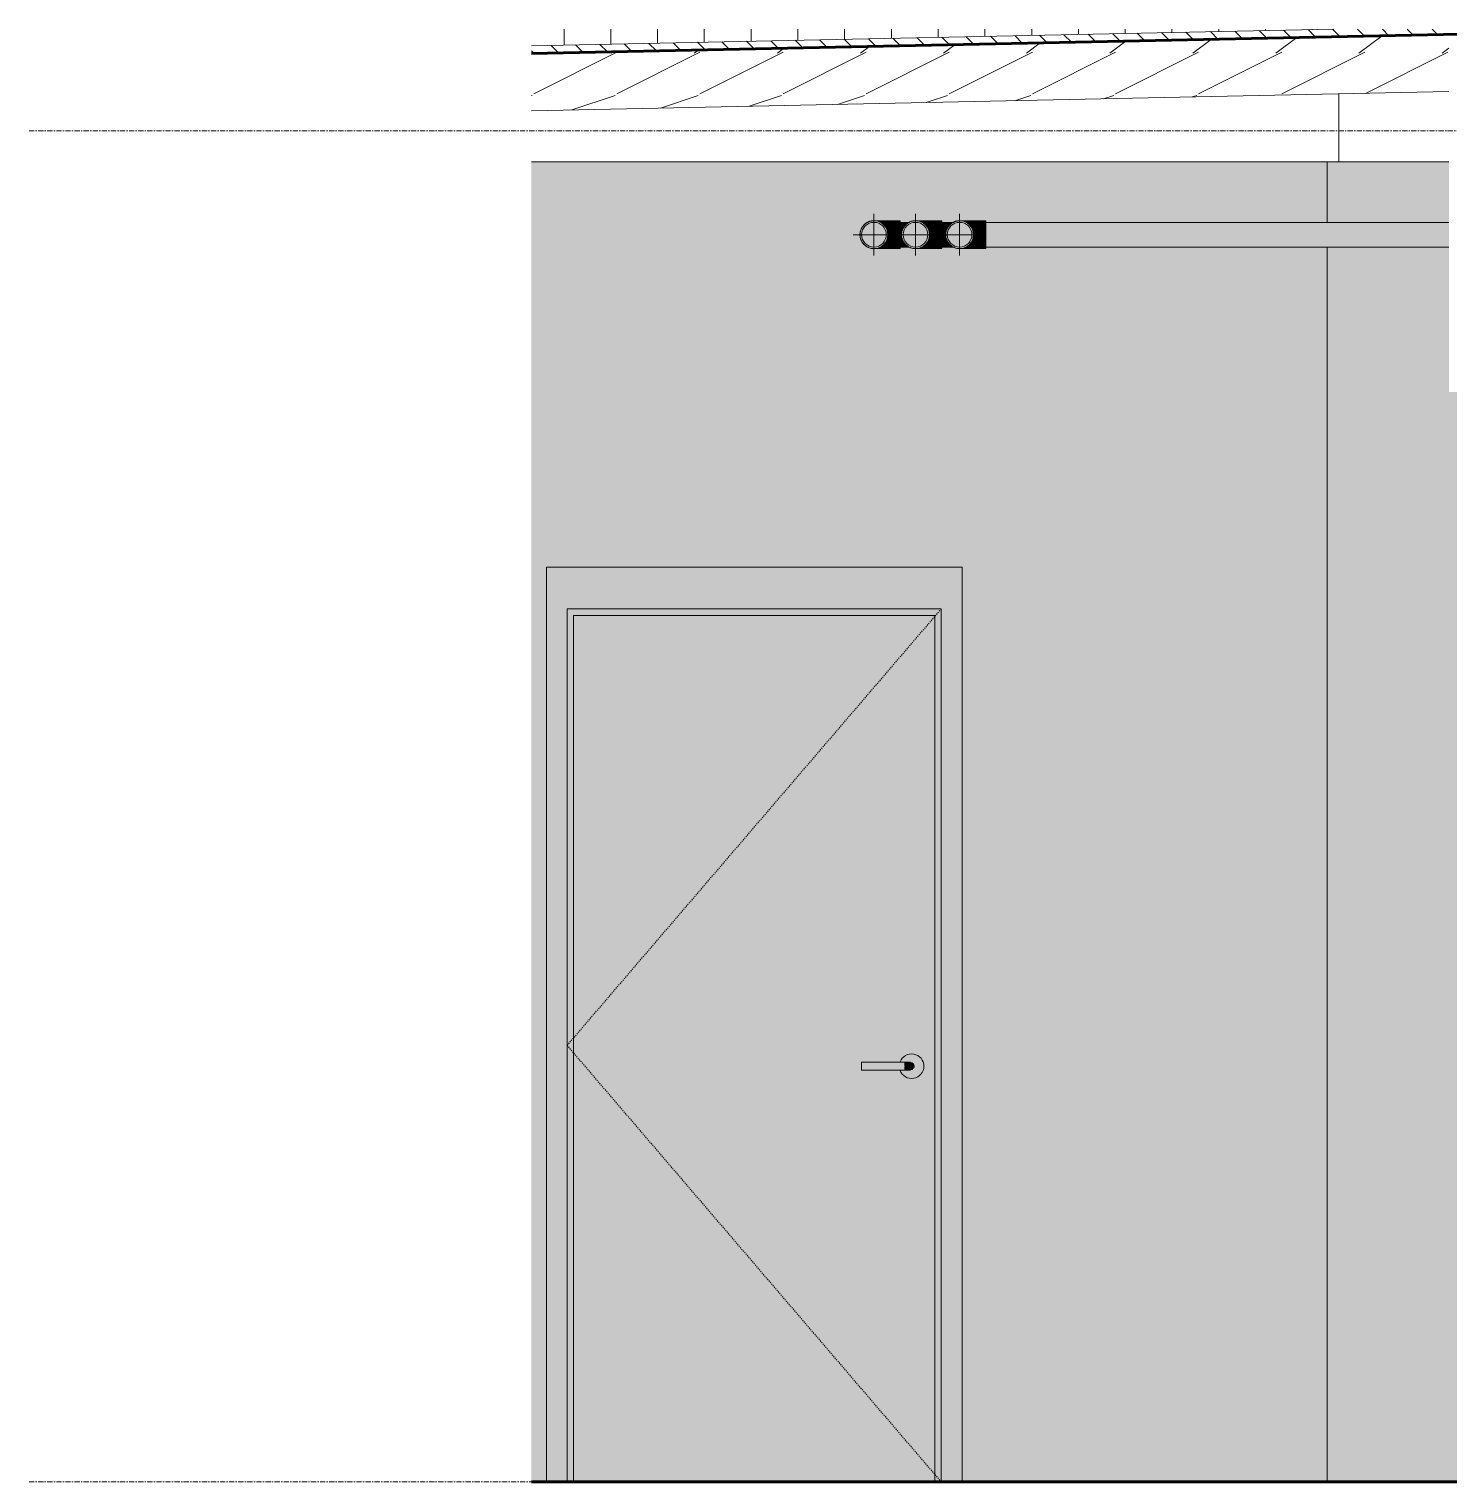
# Model space of a CAD drawing. Header units: inches. Extents: x -3547 to 1646, y 123 to 485.
# Drawn here: x -849.7 to -713.1, y 268 to 407.8 of the extents above; entities that cross this region are included whole.
import ezdxf

# ---------------------------------------------------------------- set-up
doc = ezdxf.new("R2010")
doc.units = ezdxf.units.IN
doc.header["$MEASUREMENT"] = 0
doc.linetypes.add('Dash 1_16_', pattern=[0.12499999999999999, 0.06249999999999999, -0.06249999999999999])
doc.linetypes.add('Grid Line 1_2_', pattern=[0.8749999999999999, 0.4999999999999999, -0.125, 0.125, -0.125])
for name, color, linetype, lineweight in [('0-2', 7, 'Continuous', 9), ('0-3', 50, 'Continuous', 5), ('A-DOOR', 31, 'Continuous', 18), ('A-DOOR-1', 31, 'Continuous', 9), ('A-DOOR-2', 31, 'Dash 1_16_', 9), ('A-DOOR-FRAM', 31, 'Continuous', 9), ('A-DOOR-FRAM-1', 31, 'Continuous', 18), ('A-FLOR-2', 250, 'Continuous', 60), ('A-FLOR-LEVL-1', 51, 'Grid Line 1_2_', 9), ('A-FLOR-MCUT-1', 10, 'Continuous', 18), ('A-FLOR-PATT-1', 7, 'Continuous', 9), ('A-FLOR-PATT-3', 253, 'Continuous', 9), ('A-ROOF-3', 10, 'Continuous', 18), ('I-WALL', 2, 'Continuous', 18), ('P-PIPE', 3, 'Continuous', 9), ('P-PIPE-1', 3, 'Continuous', 5), ('P-PIPE-CNTR', 3, 'Continuous', 9), ('S-BEAM-2', 7, 'Continuous', 9)]:
    doc.layers.add(name, color=color, linetype=linetype, lineweight=lineweight)

# ---------------------------------------------------------------- blocks, each defined once
blk = doc.blocks.new('CTR - 1st Phase - Shell_rvt-3-INTERIOR ELEVATION - CORRIDOR EAST _302_E_ - 3RD FLOOR - EAST WALL')
at = {"layer": 'A-FLOR-PATT-1'}
h = blk.add_hatch(dxfattribs=at)
h.set_pattern_fill('FP_16', color=256, style=0, pattern_type=2)
h.set_pattern_definition([(0, (-3336.265, 0), (0, 2.399), []), (315, (-3336.265, 0), (2.398506201784769, 0), [3.393, -3.393]), (45, (-3336.265, 0), (2.398506201784769, 0), [3.393, -3.393])])
h.paths.add_polyline_path([(-3496.952340403824, 405.4240355531513), (-3408.673736679945, 407.2631740360611), (-3408.673736679945, 407.7828397318084), (-3420.406646877767, 407.7689002443719), (-3496.952340403824, 406.1741982959125), (-3496.952340403824, 406.127919206827)], flags=0)
at = {"layer": 'A-FLOR-PATT-3'}
h = blk.add_hatch(dxfattribs=at)
h.set_pattern_fill('FP_15', color=256, style=0, pattern_type=2)
h.set_pattern_definition([(0, (-3336.265, 0), (0, 4.5), []), (90, (-3336.265, 0), (-4.5, 2.755455298081545e-16), [])])
h.paths.add_polyline_path([(-3496.952340403824, 406.1741982959125), (-3420.406646877767, 407.7828397318084), (-3496.952340403824, 407.7828397318084), (-3496.952340403824, 407.2631740360611)], flags=0)
at = {"layer": 'A-FLOR-2'}
for p, q in [((-3496.952340403824, 405.4240355531517), (-3407.673736679959, 407.2840064640656)), ((-2454.010150871464, 267.9999999999872), (-3496.952340403824, 267.9999999999872))]:
    blk.add_line(p, q, dxfattribs=at)
at = {"layer": 'A-FLOR-MCUT-1'}
blk.add_line((-3419.737551480811, 407.7828397318078), (-3496.952340403824, 406.1741982959117), dxfattribs=at)
at = {"layer": 'A-ROOF-3'}
for p, q in [((-3407.673736679778, 407.2652891744951), (-3408.673736679977, 407.2447104981587)), ((-3419.281646877767, 401.5409815547045), (-3419.281646877767, 394.9999999998983))]:
    blk.add_line(p, q, dxfattribs=at)
blk = doc.blocks.new('LVL-Laminated Veneer Lumber - 4X6 S_ PINE - NO_ 1-2262212-INTERIOR ELEVATION - CORRIDOR EAST _302_E_ - 3RD FLOOR - EAST WALL')
at = {"layer": 'S-BEAM-2'}
h = blk.add_hatch(dxfattribs=at)
h.set_pattern_fill('FP_27', color=256, style=0, pattern_type=2)
h.set_pattern_definition([(216.87, (-3333.067, 7.997000000000001), (23.98977142872239, 15.99364285576162), [3.998, -35.986]), (206.565, (-3328.269, 5.598), (-7.997080657381741, -7.996619158077422), [8.941, -8.941]), (198.435, (-3328.269, 1.599), (-15.99384457876375, -7.997098260641131), [5.057999999999999, -20.23])])
h.paths.add_polyline_path([(-3496.952340403824, 399.922842106246), (-3408.673736679946, 401.7619796838265), (-3408.673736679945, 407.263173130732), (-3496.952340403824, 405.4240355531513), (-3496.952340403824, 405.3777564640673)], flags=0)
blk.add_line((-3496.952340403823, 399.9228421062451), (-3408.673736679974, 401.7619796838251), dxfattribs=at)
blk = doc.blocks.new('CTR - 1st Phase - Structure_rvt-3-INTERIOR ELEVATION - CORRIDOR EAST _302_E_ - 3RD FLOOR - EAST WALL')
at = {"layer": '0-2'}
blk.add_blockref('LVL-Laminated Veneer Lumber - 4X6 S_ PINE - NO_ 1-2262212-INTERIOR ELEVATION - CORRIDOR EAST _302_E_ - 3RD FLOOR - EAST WALL', (0, 0), dxfattribs=at)
blk = doc.blocks.new('Elbow - PVC - Sch 40 - Standard-2079255-INTERIOR ELEVATION - CORRIDOR EAST _302_E_ - 3RD FLOOR - EAST WALL')
at = {"layer": 'P-PIPE'}
h = blk.add_hatch(color=256, dxfattribs=at)
h.paths.add_polyline_path([(-3464.000000000016, 386.6560000000012), (-3463.652147203426, 386.7017956894687), (-3463.305973896138, 386.8529630812822), (-3463.04964848613, 387.0496484860863), (-3462.825437303821, 387.353649941244), (-3462.701795689512, 387.6521472033832), (-3462.656000000045, 388.0000000000013), (-3462.701795689512, 388.3478527966191), (-3462.852963081298, 388.6940261038707), (-3463.04964848613, 388.9503515139158), (-3463.406250000016, 389.1963503539312), (-3463.652147203426, 389.2982043105336), (-3464.000000000045, 389.3440000000011), (-3464.347852796662, 389.2982043105336), (-3464.694026103952, 389.1470369187187), (-3464.95035151396, 388.9503515139158), (-3465.187500000016, 388.6151166445893), (-3465.298204310577, 388.3478527966191), (-3465.344000000044, 388.0000000000013), (-3465.298204310577, 387.6521472033832), (-3465.147036918735, 387.305973896057), (-3464.95035151396, 387.0496484860864), (-3464.593750000016, 386.8036496460474), (-3464.307347616075, 386.696463081279)], flags=0)
h.paths.add_polyline_path([(-3464.000000000016, 386.8125000000005), (-3464.333215403823, 386.8636778697961), (-3464.642684122112, 387.0091433055237), (-3464.839689302674, 387.1603106973415), (-3465.02840516701, 387.4062500000004), (-3465.147036918735, 387.6926523839412), (-3465.187500000016, 388.0000000000006), (-3465.147036918735, 388.3073476160595), (-3465.001715549232, 388.6285325870792), (-3464.784824979583, 388.8817881784447), (-3464.593750000016, 389.0284051669943), (-3464.307347616075, 389.1470369187184), (-3464.000000000016, 389.1875000000004), (-3463.692652383958, 389.1470369187187), (-3463.406250000016, 389.0284051669944), (-3463.160310697357, 388.8396893026596), (-3462.971594833022, 388.5937500000002), (-3462.844912211266, 388.246195186904), (-3462.812500000016, 388.0000000000013), (-3462.852963081298, 387.6926523839412), (-3462.971594833022, 387.4062500000004), (-3463.160310697357, 387.1603106973415), (-3463.446755180594, 386.9548170378645), (-3463.692652383957, 386.8529630812822), (-3463.821029925416, 386.836061857315)], flags=0)
for points in [[(-3462.646847086956, 388.0000000000011), (-3462.624750000044, 388.0000000000011), (-3462.624750000044, 389.3440000000011), (-3463.919533845831, 389.3334064298278), (-3463.631762546087, 389.289760708999), (-3463.31182164804, 389.1515240565736), (-3463.003990365113, 388.8908486921307), (-3462.816614968716, 388.6250510576956), (-3462.701795689512, 388.3478527966191), (-3462.656000000045, 388.0000000000013)], [(-3461.468750000045, 388.0000000000011), (-3461.468750000045, 389.3440000000011), (-3462.624750000044, 389.3438076936711), (-3462.624750000044, 388.0000000000011), (-3462.294520091323, 388.0000000000011)], [(-3461.468750000045, 386.6560000000012), (-3461.468750000045, 388.0000000000011), (-3462.624750000044, 388.0000000000011), (-3462.624750000044, 386.6560000000012), (-3462.294520091323, 386.6560000000012)]]:
    blk.add_hatch(color=256, dxfattribs=at).paths.add_polyline_path(points, flags=0)
h = blk.add_hatch(color=256, dxfattribs=at)
h.paths.add_polyline_path([(-3464.000000000016, 386.6560000000012), (-3463.919998824239, 386.6561923068218), (-3463.692652383957, 386.6964630812867)], flags=0)
h.paths.add_polyline_path([(-3462.624750000044, 386.6560000000012), (-3462.624750000044, 388.0000000000011), (-3462.656000000045, 388.0000000000013), (-3462.701795689512, 387.6521472033832), (-3462.852963081298, 387.3059738961315), (-3463.07126900064, 387.0330584818083), (-3463.328000000044, 386.836061857315), (-3463.692652383957, 386.6912529307837), (-3463.919998824239, 386.6561923068218), (-3462.836061857358, 386.6561220114766), (-3462.701795689512, 386.6560444861856)], flags=0)
for p, q in [((-3461.468750000045, 389.3440000000011), (-3462.624750000044, 389.3440000000011)), ((-3461.468750000045, 389.3440000000006), (-3461.468750000045, 388.0000000000006)), ((-3461.468750000044, 388.0000000000006), (-3461.468750000044, 386.6560000000005)), ((-3462.624750000045, 386.6560000000012), (-3461.468750000044, 386.6560000000012))]:
    blk.add_line(p, q, dxfattribs=at)
at = {"layer": 'P-PIPE', "flags": 128}
for points in [[(-3465.344000000044, 388.0000000000013), (-3465.342924943397, 388.0537456651481), (-3465.339701493316, 388.1074053486956), (-3465.334334806632, 388.1608932065975), (-3465.326833468901, 388.2141236696907), (-3465.317209480663, 388.2670115805896), (-3465.305478238246, 388.3194723299192), (-3465.291658509134, 388.3714219916712), (-3465.275772401948, 388.4227774574691), (-3465.257845331068, 388.473456569523), (-3465.237905975984, 388.523378252064), (-3465.215986235412, 388.5724626410499), (-3465.19212117626, 388.6206312119289), (-3465.166348977531, 388.6678069052632), (-3465.138710869247, 388.7139142500069), (-3465.109251066483, 388.7588794842441), (-3465.078016698641, 388.8026306731921), (-3465.045057734046, 388.845097824282), (-3465.01042690001, 388.8862129991308), (-3464.97417959848, 388.9259104222297), (-3464.936373817407, 388.9641265861702), (-3464.897070037975, 389.0008003532419), (-3464.856331137848, 389.0358730532415), (-3464.814222290573, 389.0692885773299), (-3464.770810861326, 389.1009934677978), (-3464.726166299132, 389.130937003583), (-3464.680360025765, 389.1590712814162), (-3464.633465321494, 389.1853512924546), (-3464.585557207841, 389.2097349942864), (-3464.536712327567, 389.2321833781904), (-3464.487008822061, 389.2526605315412), (-3464.436526206331, 389.2711336952613), (-3464.38534524179, 389.2875733162299), (-3464.333547807065, 389.30195309456), (-3464.281216767003, 389.3142500256741), (-3464.228435840103, 389.3244444371057), (-3464.175289464589, 389.3325200199707), (-3464.121862663325, 389.3384638550597), (-3464.068240907795, 389.3422664335044), (-3464.014509981371, 389.3439216719902), (-3464.000000000045, 389.3440000000011)], [(-3464.000000000045, 389.3440000000011), (-3463.99889994673, 389.3440000000011), (-3463.995601546637, 389.3440000000011), (-3463.990110076503, 389.3440000000011), (-3463.982434321507, 389.3440000000011), (-3463.97258656122, 389.3440000000011), (-3463.96058254996, 389.3440000000011), (-3463.946441491581, 389.3440000000011), (-3463.930186008763, 389.3440000000011), (-3463.911842106808, 389.3440000000011), (-3463.891439132047, 389.3440000000011), (-3463.869009724888, 389.3440000000011), (-3463.844589767597, 389.3440000000011), (-3463.818218326896, 389.3440000000011), (-3463.789937591465, 389.3440000000011), (-3463.759792804449, 389.3440000000011), (-3463.727832191075, 389.3440000000011), (-3463.694106881507, 389.3440000000011), (-3463.658670829046, 389.3440000000011), (-3463.621580723816, 389.3440000000011), (-3463.582895902074, 389.3440000000011), (-3463.542678251283, 389.3440000000011), (-3463.500992111104, 389.3440000000011), (-3463.457904170468, 389.3440000000011), (-3463.41348336089, 389.3440000000011), (-3463.367800746189, 389.3440000000011), (-3463.320929408804, 389.3440000000011), (-3463.272944332875, 389.3440000000011), (-3463.223922284286, 389.3440000000011), (-3463.173941687861, 389.3440000000011), (-3463.123082501888, 389.3440000000011), (-3463.071426090219, 389.3440000000011), (-3463.019055092091, 389.3440000000011), (-3462.966053289929, 389.3440000000011), (-3462.912505475312, 389.3440000000011), (-3462.858497313318, 389.3440000000011), (-3462.804115205487, 389.3440000000011), (-3462.749446151589, 389.3440000000011), (-3462.69457761045, 389.3440000000011), (-3462.639597360029, 389.3440000000011), (-3462.624750000045, 389.3440000000011)], [(-3464.000000000045, 386.6560000000012), (-3464.053745665191, 386.6570750566488), (-3464.10740534874, 386.6602985067304), (-3464.160893206641, 386.6656651934135), (-3464.214123669734, 386.6731665311443), (-3464.267011580633, 386.6827905193825), (-3464.319472329963, 386.6945217618), (-3464.371421991715, 386.7083414909116), (-3464.422777457512, 386.7242275980984), (-3464.473456569566, 386.742154668978), (-3464.523378252107, 386.7620940240612), (-3464.572462641093, 386.7840137646334), (-3464.620631211973, 386.8078788237857), (-3464.667806905307, 386.8336510225144), (-3464.71391425005, 386.8612891307992), (-3464.758879484288, 386.8907489335625), (-3464.802630673235, 386.9219833014046), (-3464.845097824325, 386.9549422659998), (-3464.886212999174, 386.9895731000358), (-3464.925910422273, 387.0258204015653), (-3464.964126586213, 387.0636261826386), (-3465.000800353286, 387.1029299620705), (-3465.035873053284, 387.1436688621982), (-3465.069288577374, 387.1857777094725), (-3465.100993467841, 387.2291891387198), (-3465.130937003626, 387.2738337009145), (-3465.15907128146, 387.3196399742802), (-3465.185351292498, 387.3665346785517), (-3465.20973499433, 387.4144427922051), (-3465.232183378233, 387.4632876724792), (-3465.252660531584, 387.5129911779845), (-3465.271133695304, 387.5634737937153), (-3465.287573316273, 387.6146547582558), (-3465.301953094604, 387.6664521929804), (-3465.314250025717, 387.7187832330431), (-3465.324444437149, 387.7715641599432), (-3465.332520020014, 387.824710535457), (-3465.338463855103, 387.8781373367212), (-3465.342266433548, 387.9317590922504), (-3465.343921672034, 387.9854900186749), (-3465.344000000044, 388.0000000000013)], [(-3462.624750000045, 386.6560000000012), (-3462.679745331885, 386.6560000000012), (-3462.734652682926, 386.6560000000012), (-3462.789384213119, 386.6560000000012), (-3462.843852363691, 386.6560000000012), (-3462.897969997221, 386.6560000000012), (-3462.951650537038, 386.6560000000012), (-3463.004808105732, 386.6560000000012), (-3463.057357662532, 386.6560000000012), (-3463.109215139356, 386.6560000000012), (-3463.160297575304, 386.6560000000012), (-3463.210523249377, 386.6560000000012), (-3463.259811811208, 386.6560000000012), (-3463.308084409614, 386.6560000000012), (-3463.355263818735, 386.6560000000012), (-3463.401274561581, 386.6560000000012), (-3463.446043030778, 386.6560000000012), (-3463.489497606326, 386.6560000000012), (-3463.531568770174, 386.6560000000012), (-3463.572189217432, 386.6560000000012), (-3463.611293964054, 386.6560000000012), (-3463.648820450785, 386.6560000000012), (-3463.68470864325, 386.6560000000012), (-3463.718901128, 386.6560000000012), (-3463.751343204351, 386.6560000000012), (-3463.781982971901, 386.6560000000012), (-3463.810771413561, 386.6560000000012), (-3463.837662473963, 386.6560000000012), (-3463.862613133148, 386.6560000000012), (-3463.885583475383, 386.6560000000012), (-3463.906536753021, 386.6560000000012), (-3463.925439445287, 386.6560000000012), (-3463.942261311907, 386.6560000000012), (-3463.956975441482, 386.6560000000012), (-3463.969558294544, 386.6560000000012), (-3463.979989741211, 386.6560000000012), (-3463.988253093395, 386.6560000000012), (-3463.994335131495, 386.6560000000012), (-3463.998226125547, 386.6560000000012), (-3463.999919850791, 386.6560000000012), (-3464.000000000045, 386.6560000000012)]]:
    blk.add_lwpolyline(points, dxfattribs=at)
at = {"layer": 'P-PIPE'}
for radius, start, end in [(1.343999999999596, 0, 180), (1.344000000000051, 180, 0)]:
    blk.add_arc((-3464.000000000044, 388.0000000000006), radius, start, end, dxfattribs=at)
blk = doc.blocks.new('HOLLOW METAL - UNIT DOOR-2191977-INTERIOR ELEVATION - CORRIDOR EAST _302_E_ - 3RD FLOOR - EAST WALL')
at = {"layer": 'A-DOOR'}
h = blk.add_hatch(color=256, dxfattribs=at)
h.paths.add_polyline_path([(-3105.522840403823, 267.9999999999876), (-3093.436236686717, 267.9999999999876), (-3093.436236686717, 351.3750000000008), (-3128.186236686717, 351.3750000000008), (-3128.186236686717, 267.9999999999876)], flags=0)
h.paths.add_polyline_path([(-3095.665936489868, 306.8188976377959), (-3095.971628275422, 306.859142724856), (-3096.256487670971, 306.9771353498617), (-3096.501101979458, 307.1648345104103), (-3096.688801140007, 307.4094488188983), (-3096.770339242837, 307.606299212599), (-3100.488771135537, 307.6197142416191), (-3100.488771135537, 308.3937007874022), (-3096.766773819073, 308.4023084818083), (-3096.688801140007, 308.5905511811026), (-3096.501101979458, 308.835165489591), (-3096.256487670971, 309.0228646501398), (-3095.971628275422, 309.1408572751452), (-3095.665936489868, 309.1811023622055), (-3095.329363841323, 309.1280660028766), (-3095.075385308765, 309.0228646501395), (-3094.830771000278, 308.8351654895914), (-3094.643071839729, 308.5905511811031), (-3094.525079214724, 308.3056917855546), (-3094.484834127663, 308.0000000000007), (-3094.525079214724, 307.6943082144466), (-3094.643071839729, 307.4094488188981), (-3094.830771000278, 307.16483451041), (-3095.075385308765, 306.9771353498616), (-3095.360244704313, 306.859142724856)], flags=0)
for points in [[(-3095.665936489867, 306.8188976377959), (-3095.360244704313, 306.859142724856), (-3095.075385308765, 306.9771353498616), (-3094.830771000277, 307.16483451041), (-3094.643071839729, 307.4094488188981), (-3094.525079214723, 307.6943082144466), (-3094.484834127662, 308.0000000000007), (-3094.525079214723, 308.3056917855546), (-3094.643071839729, 308.5905511811031), (-3094.830771000277, 308.8351654895914), (-3095.075385308765, 309.0228646501396), (-3095.360244704313, 309.1408572751452), (-3095.665936489867, 309.1811023622055), (-3095.971628275422, 309.1408572751452), (-3096.25648767097, 309.0228646501398), (-3096.501101979458, 308.835165489591), (-3096.688801140007, 308.5905511811026), (-3096.755981744104, 308.3937007874022), (-3095.747672745038, 308.3802857563027), (-3095.764349034772, 308.3936991217421), (-3095.606964891521, 308.3572970989654), (-3095.50252565937, 308.2910896528526), (-3095.461777593545, 308.2468561810752), (-3095.395845213518, 308.1303108297572), (-3095.384075928336, 308.1018972618518), (-3095.371627779516, 307.9926558157427), (-3095.413136629989, 307.8279439980848), (-3095.465570790105, 307.7482004289237), (-3095.486309466764, 307.7213534693773), (-3095.616943863931, 307.638569475325), (-3095.697270871315, 307.6151318860118), (-3095.866258948568, 307.6140757427658), (-3095.937916184115, 307.6191117715775), (-3096.770339242836, 307.606299212599), (-3096.688801140007, 307.4094488188983), (-3096.501101979458, 307.1648345104103), (-3096.25648767097, 306.9771353498617), (-3095.971628275422, 306.859142724856)], [(-3096.35491286782, 308.0000000000007), (-3096.354912867819, 308.3937007874022), (-3100.488771135536, 308.3802857583821), (-3100.488771135537, 308.0000000000007), (-3096.847038852073, 308.0000000000007)], [(-3096.839849759688, 307.606299212599), (-3096.35491286782, 307.6197142416191), (-3096.35491286782, 308.0000000000007), (-3100.488771135537, 308.0000000000007), (-3100.488771135536, 307.606299212599), (-3096.847038852073, 307.606299212599)], [(-3096.166934584426, 308.0000000000007), (-3095.370660899316, 308.0000000000007), (-3095.400032710936, 308.1404203428172), (-3095.465570790105, 308.2517995710774), (-3095.548806183022, 308.3266019476683), (-3095.643440829579, 308.3724059272092), (-3095.676287298118, 308.3821055741697), (-3095.855201302507, 308.3838390868449), (-3095.955312999983, 308.3838390868449), (-3096.35491286782, 308.3802857583821), (-3096.348711497573, 308.0000000000007), (-3096.260923726123, 308.0000000000007)]]:
    blk.add_hatch(color=256, dxfattribs=at).paths.add_polyline_path(points, flags=0)
h = blk.add_hatch(color=256, dxfattribs=at)
h.paths.add_polyline_path([(-3095.485973190187, 307.7216115034704), (-3095.39250900483, 307.8777434905035), (-3095.384075928336, 307.8981027381494), (-3095.384075928336, 308.0000000000007), (-3095.421029527719, 308.0000000000007), (-3095.479770411618, 307.7482004289237)], flags=0)
h.paths.add_polyline_path([(-3095.764361686717, 307.606299212599), (-3095.606964891522, 307.6427029010355), (-3095.553476047347, 307.6698147394056), (-3095.486309466764, 307.7482004289237), (-3095.421029527719, 308.0000000000007), (-3096.35491286782, 308.0000000000007), (-3096.348711497573, 307.6086462162129), (-3096.321759180943, 307.6188467335207), (-3095.793076735574, 307.6100796204994)], flags=0)
at = {"layer": 'A-DOOR-FRAM-1'}
for points in [[(-3090.811236686715, 267.9999999999876), (-3090.811236686715, 356.0000000000005), (-3130.811236686714, 356.0000000000005), (-3130.811236686714, 268.0000000000381), (-3128.811236686719, 267.9999999999876), (-3128.811236686719, 352.0000000000007), (-3092.811236686719, 352.0000000000007), (-3092.811236686719, 267.9999999999876)], [(-3128.811236686719, 267.9999999999876), (-3128.186236686717, 267.9999999999876), (-3128.186236686717, 351.3749999999989), (-3093.436236686716, 351.3750000000006), (-3093.436236686716, 267.9999999999876), (-3092.811236686719, 267.9999999999876), (-3092.811236686719, 351.9999999999941), (-3128.811236686719, 352.0000000000007), (-3128.811236686719, 337.8888397318082)]]:
    blk.add_hatch(color=256, dxfattribs=at).paths.add_polyline_path(points, flags=0)
at = {"layer": 'A-DOOR-1'}
for p, q in [((-3096.35491286782, 308.3937007874022), (-3100.488771135537, 308.3937007874022)), ((-3100.488771135536, 307.9999999999999), (-3100.488771135536, 308.3937007874016)), ((-3100.488771135536, 307.6062992125984), (-3100.488771135536, 307.9999999999999)), ((-3100.488771135537, 307.606299212599), (-3096.35491286782, 307.606299212599))]:
    blk.add_line(p, q, dxfattribs=at)
at = {"layer": 'A-DOOR-1', "flags": 128}
for points in [[(-3095.764361686717, 308.3937007874022), (-3095.764834064674, 308.3937007874022), (-3095.766250442838, 308.3937007874022), (-3095.768608555308, 308.3937007874022), (-3095.771904629606, 308.3937007874022), (-3095.776133392717, 308.3937007874022), (-3095.781288079521, 308.3937007874022), (-3095.78736044362, 308.3937007874022), (-3095.794340770527, 308.3937007874022), (-3095.802217893206, 308.3937007874022), (-3095.810979209944, 308.3937007874022), (-3095.820610704501, 308.3937007874022), (-3095.83109696854, 308.3937007874022), (-3095.842421226278, 308.3937007874022), (-3095.854565361316, 308.3937007874022), (-3095.867509945629, 308.3937007874022), (-3095.881234270644, 308.3937007874022), (-3095.895716380368, 308.3937007874022), (-3095.910933106516, 308.3937007874022), (-3095.926860105571, 308.3937007874022), (-3095.943471897733, 308.3937007874022), (-3095.960741907677, 308.3937007874022), (-3095.978642507072, 308.3937007874022), (-3095.997145058779, 308.3937007874022), (-3096.016219962659, 308.3937007874022), (-3096.035836702937, 308.3937007874022), (-3096.055963897013, 308.3937007874022), (-3096.07656934567, 308.3937007874022), (-3096.097620084586, 308.3937007874022), (-3096.119082437068, 308.3937007874022), (-3096.140922067932, 308.3937007874022), (-3096.163104038427, 308.3937007874022), (-3096.185592862132, 308.3937007874022), (-3096.208352561726, 308.3937007874022), (-3096.231346726545, 308.3937007874022), (-3096.254538570832, 308.3937007874022), (-3096.277890992581, 308.3937007874022), (-3096.3013666329, 308.3937007874022), (-3096.324927935772, 308.3937007874022), (-3096.34853720814, 308.3937007874022), (-3096.35491286782, 308.3937007874022)], [(-3096.35491286782, 307.606299212599), (-3096.331297119285, 307.606299212599), (-3096.307719150909, 307.606299212599), (-3096.284216682413, 307.606299212599), (-3096.260827312733, 307.606299212599), (-3096.23758845987, 307.606299212599), (-3096.214537301032, 307.606299212599), (-3096.191710713156, 307.606299212599), (-3096.169145213913, 307.606299212599), (-3096.146876903288, 307.606299212599), (-3096.124941405827, 307.606299212599), (-3096.103373813647, 307.606299212599), (-3096.082208630296, 307.606299212599), (-3096.06147971555, 307.606299212599), (-3096.041220231252, 307.606299212599), (-3096.021462588255, 307.606299212599), (-3096.002238394574, 307.606299212599), (-3095.983578404817, 307.606299212599), (-3095.965512470986, 307.606299212599), (-3095.948069494723, 307.606299212599), (-3095.931277381068, 307.606299212599), (-3095.915162993821, 307.606299212599), (-3095.899752112564, 307.606299212599), (-3095.88506939142, 307.606299212599), (-3095.87113831961, 307.606299212599), (-3095.857981183878, 307.606299212599), (-3095.845619032834, 307.606299212599), (-3095.834071643282, 307.606299212599), (-3095.823357488582, 307.606299212599), (-3095.813493709096, 307.606299212599), (-3095.804496084768, 307.606299212599), (-3095.796379009877, 307.606299212599), (-3095.789155470011, 307.606299212599), (-3095.782837021293, 307.606299212599), (-3095.777433771893, 307.606299212599), (-3095.772954365858, 307.606299212599), (-3095.769405969281, 307.606299212599), (-3095.76679425884, 307.606299212599), (-3095.765123412716, 307.606299212599), (-3095.764396103904, 307.606299212599)]]:
    blk.add_lwpolyline(points, dxfattribs=at)
at = {"layer": 'A-DOOR-1'}
for radius, start, end in [(1.181102362204456, 0, 159.9124007617606), (1.181102362204676, 199.563254564615, 0)]:
    blk.add_arc((-3095.665936489867, 308), radius, start, end, dxfattribs=at)
at = {"layer": 'A-DOOR-2'}
for p, q in [((-3092.811236686716, 352), (-3128.811236686716, 309.9999999999997)), ((-3128.811236686716, 309.9999999999997), (-3092.811236686716, 267.9999999999999))]:
    blk.add_line(p, q, dxfattribs=at)
at = {"layer": 'A-DOOR-FRAM'}
for p, q in [((-3130.811236686716, 267.9999999999997), (-3130.811236686716, 355.9999999999999)), ((-3090.811236686715, 355.9999999999999), (-3130.811236686715, 355.9999999999999)), ((-3090.811236686715, 268.0000000000001), (-3090.811236686715, 355.9999999999999)), ((-3128.811236686716, 267.9999999999997), (-3128.811236686716, 352.0000000000001)), ((-3128.811236686716, 352.0000000000001), (-3092.811236686716, 352.0000000000001)), ((-3128.186236686717, 267.9999999999997), (-3128.186236686717, 351.3750000000001)), ((-3128.186236686717, 351.3750000000001), (-3093.436236686716, 351.3750000000001)), ((-3093.436236686716, 351.3750000000001), (-3093.436236686716, 268.0000000000001)), ((-3092.811236686716, 352.0000000000001), (-3092.811236686716, 268.0000000000001))]:
    blk.add_line(p, q, dxfattribs=at)

msp = doc.modelspace()

# ---------------------------------------------------------------- hatches: boundary and pattern name
at = {"layer": 'I-WALL'}
h = msp.add_hatch(color=256, dxfattribs=at)
h.paths.add_polyline_path([(-760.115492052917, 386.6561923068219), (-759.7687001599029, 386.7275791185317), (-759.8881456126364, 386.6948994338431)], flags=0)
h.paths.add_polyline_path([(-764.358132740037, 386.6561923068219), (-764.011340847022, 386.7275791185317), (-764.1307862997555, 386.6948994338433)], flags=0)
h.paths.add_polyline_path([(-768.3581327400398, 386.6561923068219), (-768.0113408470247, 386.7275791185317), (-768.1307862997573, 386.6948994338433)], flags=0)
h.paths.add_polyline_path([(-801.390474319624, 268.0000000000006), (-799.9618705956846, 268.0000000000006), (-799.9618705956846, 356.0000000000005), (-759.9618705956846, 356.0000000000003), (-759.9618705956846, 268.0000000000006), (-724.8447807935681, 268.0000000000006), (-724.8447807935681, 386.8125000000011), (-757.6642432287244, 386.8125000000011), (-757.6642432287244, 386.6560000000013), (-760.195493228724, 386.6560000000013), (-760.616568069624, 386.7321252532754), (-760.8367868184405, 386.8125000000011), (-761.906883915844, 386.8125000000011), (-761.906883915844, 386.6560000000013), (-764.4381339158144, 386.6560000000013), (-764.7859867124612, 386.7017956894691), (-765.07942750556, 386.8125000000011), (-765.9068839158458, 386.8125000000011), (-765.9068839158458, 386.6560000000013), (-768.4381339158163, 386.6560000000013), (-768.785986712463, 386.7017956894688), (-769.1101339158449, 386.8360618573151), (-769.3884854297589, 387.0496484860864), (-769.6020720585311, 387.3280000000015), (-769.7363382263779, 387.6521472033833), (-769.7821339158454, 388.0000000000014), (-769.7363382263779, 388.3478527966192), (-769.5851708345349, 388.6940261039455), (-769.3884854297598, 388.950351513916), (-769.1101339158449, 389.1639381426878), (-768.7713493196238, 389.3001313598592), (-768.3576677616325, 389.3437777092753), (-765.9068839158458, 389.3440000000012), (-765.9068839158458, 389.1875000000012), (-765.0532505603619, 389.1875000000012), (-764.7454815318733, 389.3035369187232), (-764.3576677616306, 389.3437777092753), (-761.9068839158431, 389.3440000000012), (-761.906883915844, 389.1875000000012), (-760.8106098732424, 389.1875000000012), (-760.5433460253412, 389.2982043105339), (-760.1150270745106, 389.3437777092753), (-757.6642432287244, 389.3440000000012), (-757.6642432287244, 389.1875000000012), (-724.8447807935681, 389.1875000000012), (-724.8447807935681, 394.9999999998989), (-801.390474319624, 394.9999999998989), (-801.390474319624, 302.9418397318082)], flags=0)
h = msp.add_hatch(color=256, dxfattribs=at)
h.paths.add_polyline_path([(-724.8447807935672, 268.0000000000006), (-647.5993705953756, 268.0000000000006), (-647.5993705953756, 386.8125000000011), (-712.1118705957601, 386.8125000000011), (-712.1118705957601, 372.8749815333418), (-713.1118705957756, 372.8749815333418), (-713.1118705957756, 386.8125000000011), (-724.8447807935672, 386.8125000000011), (-724.8447807935672, 337.8888397318082)], flags=0)
h.paths.add_polyline_path([(-687.2235368196243, 389.1875000000012), (-647.5993705953756, 389.1875000000012), (-647.5993705953756, 394.9999999998989), (-712.1118705957601, 394.9999999998989), (-712.1118705955773, 389.1875000000012), (-691.300927444624, 389.1875000000012)], flags=0)
h.paths.add_polyline_path([(-724.8447807935672, 389.1875000000012), (-713.1118705957756, 389.1875000000012), (-713.1118705957756, 394.9999999998989), (-724.8447807935672, 394.9999999998989), (-724.8447807935672, 390.3093397318084)], flags=0)
at = {"layer": 'P-PIPE'}
for points in [[(-768.4381339158163, 386.8125000000006), (-768.0738013076361, 386.8765670378707), (-767.8443839158163, 386.9715948330067), (-767.5984446131574, 387.1603106973416), (-767.4097287488221, 387.4062500000005), (-767.288336635982, 387.7136194082382), (-767.2596604501714, 388.068563335452), (-767.2910969970981, 388.3073476160598), (-767.4097287488221, 388.5937500000003), (-767.5984446131574, 388.8396893026596), (-767.9013689079839, 389.052009123602), (-768.1307862997573, 389.1470369187188), (-768.4381339158163, 389.1875000000005), (-768.7713493196238, 389.1363221302047), (-769.0318839158167, 389.0284051669944), (-769.2778232184751, 388.8396893026596), (-769.4833168779523, 388.5532448194225), (-769.5851708345349, 388.3073476160596), (-769.6256339158163, 388.0000000000007), (-769.5683930394011, 387.6521472033833), (-769.4665390828104, 387.4062500000005), (-769.2778232184751, 387.1603106973416), (-769.0318839158167, 386.9715948330066), (-768.7454815318752, 386.8529630812823), (-768.6171039904184, 386.8360618573151)], [(-764.4381339158144, 386.8125000000011), (-764.0738013076343, 386.8765670378705), (-763.8443839158135, 386.9715948330069), (-763.5984446131552, 387.1603106973421), (-763.4097287488198, 387.4062500000014), (-763.2883366359802, 387.7136194082386), (-763.2596604501696, 388.0685633354522), (-763.2910969970962, 388.3073476160607), (-763.4097287488203, 388.5937500000011), (-763.5984446131565, 388.8396893026602), (-763.901368907982, 389.052009123602), (-764.1307862997555, 389.1470369187195), (-764.4385544438428, 389.1874446364353), (-764.7457914058018, 389.1469085647352), (-765.032084399048, 389.0282513307992), (-765.2779338212886, 388.8395451622639), (-765.4833168779505, 388.5532448194227), (-765.5851708345331, 388.3073476160607), (-765.6256233108447, 387.9999194472564), (-765.5851212560506, 387.6925665114907), (-765.4664616331911, 387.4061490656936), (-765.2776790196826, 387.1602000497181), (-765.0316503323006, 386.971498079547), (-764.6939586946241, 386.8461799710753), (-764.6171039904157, 386.8360618573151)], [(-760.1954932286953, 386.8125000000011), (-759.8311606205152, 386.8765670378707), (-759.6017432286944, 386.9715948330069), (-759.3558039260356, 387.1603106973421), (-759.1670880617003, 387.4062500000014), (-759.0456959488606, 387.7136194082386), (-759.0170197630505, 388.0685633354523), (-759.0484563099767, 388.3073476160607), (-759.1670880617012, 388.5937500000011), (-759.355803926037, 388.8396893026602), (-759.658728220862, 389.052009123602), (-759.8881456126364, 389.1470369187195), (-760.1959850615813, 389.1874352489725), (-760.503216858845, 389.1468811685827), (-760.7895002645059, 389.0282079364804), (-761.0353363690892, 388.8394888174191), (-761.2406761908305, 388.5532448194227), (-761.3425301474135, 388.3073476160607), (-761.3829734006699, 387.9998493912008), (-761.3424428506814, 387.6925011815656), (-761.2237778199442, 387.4060928626301), (-761.0349819645885, 387.1601567970495), (-760.7889437550753, 386.9714707869717), (-760.5024371077789, 386.8529099283011), (-760.3744633032966, 386.8360618573151)]]:
    msp.add_hatch(color=256, dxfattribs=at).paths.add_polyline_path(points, flags=0)
at = {"layer": 'P-PIPE-1'}
for points in [[(-765.9068839158449, 388.0000000000013), (-765.7821339158422, 388.0000000000013), (-765.7363382263748, 388.3478527966195), (-765.5851708345322, 388.694026103945), (-765.3884854297571, 388.950351513916), (-765.1101339158422, 389.1874699584321), (-765.9068839158449, 389.1875000000012), (-765.9068839158449, 388.0720244460845)], [(-761.9068839158431, 388.0000000000013), (-761.5394793238534, 388.0001056179707), (-761.4936975392552, 388.347852796619), (-761.3425301474131, 388.694026103945), (-761.145844742638, 388.9503515139161), (-760.8674932287231, 389.1874606630083), (-761.9068839158431, 389.1875000000012), (-761.9068839158431, 388.1251522318083)], [(-765.9068839158449, 386.8125000000011), (-765.0532505603605, 386.8125000000011), (-765.1321600197493, 386.8529630812828), (-765.3884854297571, 387.0496484860865), (-765.634484269784, 387.4062500000014), (-765.7416708345609, 387.6926523839418), (-765.7821292119493, 387.9999642703837), (-765.9068839158449, 388.0000000000013), (-765.9068839158449, 386.8360618573151)], [(-761.9068839158431, 386.8125000000011), (-760.810609873241, 386.8125000000011), (-760.8895193326302, 386.8529630812828), (-761.1458447426367, 387.0496484860859), (-761.3918435826649, 387.4062500000014), (-761.4990301474413, 387.6926523839418), (-761.5394932287227, 388.0000000000013), (-761.9068839158431, 388.0000000000013), (-761.9068839158431, 386.8360618573151)]]:
    msp.add_hatch(color=256, dxfattribs=at).paths.add_polyline_path(points, flags=0)
h = msp.add_hatch(color=256, dxfattribs=at)
h.paths.add_polyline_path([(-757.664243228724, 388.0000000000013), (-713.1118705957751, 388.0128585172423), (-713.1118705957751, 389.1875000000012), (-757.664243228724, 389.1875000000012), (-757.664243228724, 388.1251522318083)], flags=0)
h.paths.add_polyline_path([(-230.5557868196229, 388.0000000000013), (230.8165593285053, 388.0000000000013), (230.7675773108535, 388.3279141477763), (230.6438909057551, 388.6114394465534), (230.4510146398193, 388.8532970728231), (230.1893538053778, 389.0422628984102), (229.9140900075531, 389.1499749992153), (229.6290593285048, 389.1875000000012), (-712.1118705955769, 389.1857691471045), (-712.1118705955769, 388.0000000000013), (-234.633177444623, 388.0000000000013)], flags=0)
h = msp.add_hatch(color=256, dxfattribs=at)
h.paths.add_polyline_path([(-757.664243228724, 386.8125000000011), (-713.1118705957751, 386.8125000000011), (-713.1118705957751, 388.0000000000013), (-757.664243228724, 388.0000000000013), (-757.664243228724, 386.8360618573151)], flags=0)
h.paths.add_polyline_path([(-303.948818069623, 386.8125000000011), (229.6514520669666, 386.8154480599475), (229.9571914271951, 386.8615722958763), (230.2405919169942, 386.9852398930724), (230.482350848104, 387.1780374515857), (230.6659947483172, 387.4268438520505), (230.779001463688, 387.7147196938685), (230.8165593285053, 388.0000000000011), (-712.1118705957601, 387.9868528669922), (-712.1118705955769, 386.8125000000011), (-308.0262086946232, 386.8125000000011)], flags=0)

# ---------------------------------------------------------------- linework, layer by layer
at = {"layer": 'A-FLOR-LEVL-1'}
for p, q in [((-849.7368705960735, 397.9999999997822), (290.7951450397022, 397.999999999794)), ((-849.7368705960735, 267.999999999884), (290.7951450397022, 267.9999999998959))]:
    msp.add_line(p, q, dxfattribs=at)
at = {"layer": 'I-WALL'}
for p, q in [((-713.1118705957756, 394.9999999998982), (-801.390474319624, 394.9999999998982)), ((-724.8447807935681, 394.9999999998982), (-724.8447807935681, 389.186252959323)), ((-724.8447807935681, 386.8125000000005), (-724.8447807935681, 267.9999999999999))]:
    msp.add_line(p, q, dxfattribs=at)
at = {"layer": 'P-PIPE'}
for p, q in [((-765.053250560361, 389.1875000000012), (-765.9068839158449, 389.1875000000012)), ((-760.8106098732419, 389.1875000000012), (-761.9068839158431, 389.1875000000012)), ((-713.1118705957751, 389.1875000000012), (-757.664243228724, 389.1875000000012)), ((-765.9068839158449, 386.8125000000011), (-765.0532505603605, 386.8125000000011)), ((-761.9068839158431, 386.8125000000011), (-760.810609873241, 386.8125000000011)), ((-757.664243228724, 386.8125000000011), (-713.1118705957751, 386.8125000000011))]:
    msp.add_line(p, q, dxfattribs=at)
for centre, radius, start, end in [((-768.4381339158163, 387.9999999999999), 1.187499999999545, 0, 180), ((-764.4381339158144, 387.9999999999999), 1.187499999999545, 0, 180), ((-760.1954932286953, 387.9999999999999), 1.1875, 0, 180), ((-768.4381339158163, 387.9999999999999), 1.1875, 180, 0), ((-764.4381339158144, 387.9999999999999), 1.1875, 180, 0), ((-760.1954932286953, 387.9999999999999), 1.187499999999545, 180, 0)]:
    msp.add_arc(centre, radius, start, end, dxfattribs=at)
at = {"layer": 'P-PIPE-CNTR'}
for p, q in [((-768.4381339158444, 386.0000000000007), (-768.4381339158444, 390.0000000000006)), ((-764.4381339158426, 386.0000000000007), (-764.4381339158426, 390.0000000000006)), ((-760.1954932287231, 386.0000000000006), (-760.1954932287231, 390.0000000000005)), ((-770.4381339158444, 388.0000000000006), (-766.438133915844, 388.0000000000006)), ((-766.4381339158426, 388.0000000000006), (-762.4381339158422, 388.0000000000006)), ((-762.1954932287235, 388.0000000000006), (-758.1954932287231, 388.0000000000006))]:
    msp.add_line(p, q, dxfattribs=at)

# ---------------------------------------------------------------- block references
at = {"layer": '0-3'}
for name in ['CTR - 1st Phase - Shell_rvt-3-INTERIOR ELEVATION - CORRIDOR EAST _302_E_ - 3RD FLOOR - EAST WALL', 'CTR - 1st Phase - Structure_rvt-3-INTERIOR ELEVATION - CORRIDOR EAST _302_E_ - 3RD FLOOR - EAST WALL']:
    msp.add_blockref(name, (2695.5618660842, 0), dxfattribs=at)
at = {"layer": 'A-DOOR'}
msp.add_blockref('HOLLOW METAL - UNIT DOOR-2191977-INTERIOR ELEVATION - CORRIDOR EAST _302_E_ - 3RD FLOOR - EAST WALL', (2330.84936608382, 0), dxfattribs=at)
at = {"layer": 'P-PIPE'}
for p in [(2695.5618660842, 0), (2699.561866084202, 0), (2703.804506771321, 0)]:
    msp.add_blockref('Elbow - PVC - Sch 40 - Standard-2079255-INTERIOR ELEVATION - CORRIDOR EAST _302_E_ - 3RD FLOOR - EAST WALL', p, dxfattribs=at)

doc.saveas('drawing.dxf')
